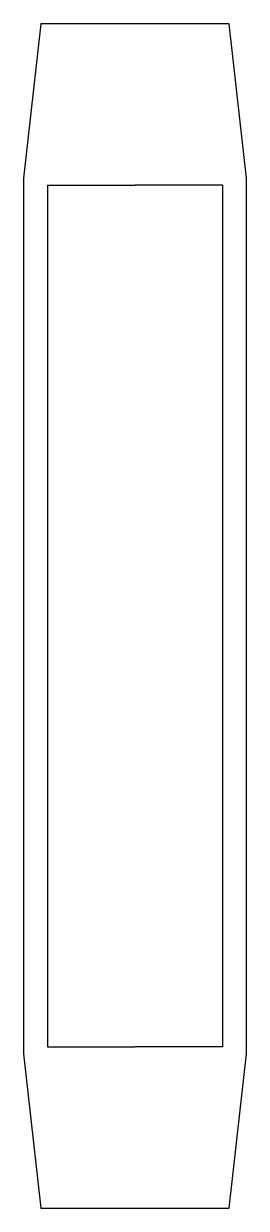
# Model space of a CAD drawing. Header units: millimetres. Extents: x -3.3 to 3.2, y 6.9 to 41.4.
import ezdxf

# ---------------------------------------------------------------- set-up
doc = ezdxf.new("R2010")
doc.units = ezdxf.units.MM
doc.layers.get('0').update_dxf_attribs({"linetype": 'CONTINUOUS'})

msp = doc.modelspace()

# ---------------------------------------------------------------- linework, layer by layer
at = {"color": 6}
for points in [[(2.75, 41.382), (-2.75, 41.382), (-3.25, 36.882), (-3.25, 11.4), (-2.75, 6.9), (2.75, 6.9), (3.25, 11.4), (3.25, 36.882), (2.75, 41.382)], [(-2.55, 36.682), (0, 36.682)], [(-2.55, 36.682), (-2.55, 30.4)], [(2.55, 36.682), (0, 36.682)], [(2.55, 36.682), (2.55, 30.4)], [(-2.55, 30.4), (-2.55, 11.6)], [(2.55, 30.4), (2.55, 11.6)], [(-2.55, 11.6), (0, 11.6)], [(2.55, 11.6), (0, 11.6)]]:
    msp.add_lwpolyline(points, dxfattribs=at)

doc.saveas('drawing.dxf')
